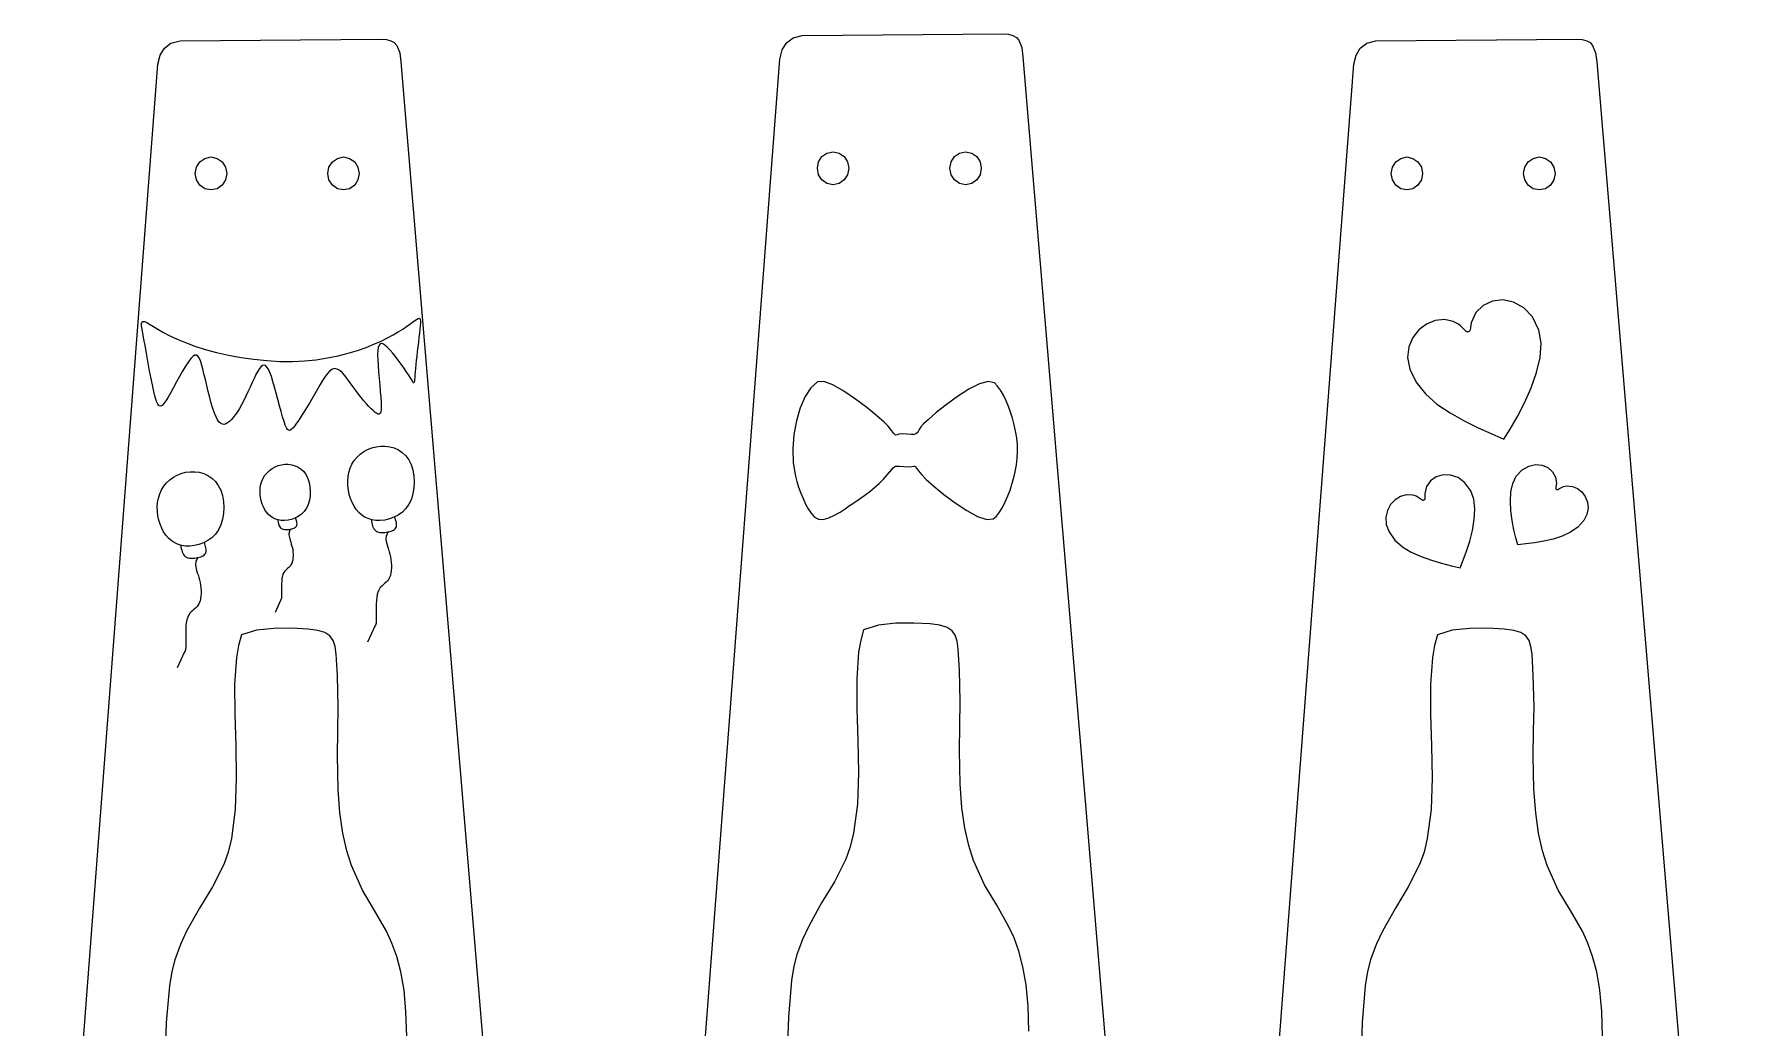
# Model space of a CAD drawing. Extents: x -1652 to 1470, y -458 to 1785.
# Drawn here: x -655.2 to -346.4, y 180.3 to 360.8 of the extents above; entities that cross this region are included whole.
import ezdxf

# ---------------------------------------------------------------- set-up
doc = ezdxf.new("R2010")
doc.units = 0
doc.layers.add('LAYER_1', color=7, linetype='CONTINUOUS')

msp = doc.modelspace()

# ---------------------------------------------------------------- linework, layer by layer
at = {"layer": 'LAYER_1', "color": 114}
for points in [[(-628.6792, 359.5224), (-592.1542, 359.8224), (-591.1542, 359.7724), (-590.3542, 359.5474), (-589.7292, 359.1974), (-589.2792, 358.6974), (-588.7292, 357.3724), (-588.5292, 355.6974), (-563.7542, 59.7724), (-563.7542, -0.1776), (-655.2292, -0.1776), (-655.2292, 59.7724), (-632.7042, 355.2724), (-632.2792, 356.9474), (-631.5042, 358.2224), (-630.3292, 359.0974), (-628.6792, 359.5224)], [(-515.5954, 360.4716), (-479.0704, 360.7716), (-478.0704, 360.7216), (-477.2704, 360.4966), (-476.6454, 360.1466), (-476.1954, 359.6466), (-475.6454, 358.3216), (-475.4454, 356.6466), (-450.6704, 60.7216), (-450.6704, 0.7716), (-542.1454, 0.7716), (-542.1454, 60.7216), (-519.6204, 356.2216), (-519.1954, 357.8966), (-518.4204, 359.1716), (-517.2454, 360.0466), (-515.5954, 360.4716)], [(-411.2933, 359.5224), (-374.7683, 359.8224), (-373.7683, 359.7724), (-372.9683, 359.5474), (-372.3433, 359.1974), (-371.8933, 358.6974), (-371.3433, 357.3724), (-371.1433, 355.6974), (-346.3683, 59.7724), (-346.3683, -0.1776), (-437.8433, -0.1776), (-437.8433, 59.7724), (-415.3183, 355.2724), (-414.8933, 356.9474), (-414.1183, 358.2224), (-412.9433, 359.0974), (-411.2933, 359.5224)], [(-623.0542, 338.4224), (-621.9292, 338.1724), (-621.0292, 337.5474), (-620.4042, 336.5724), (-620.1792, 335.4224), (-620.4042, 334.2474), (-621.0292, 333.2974), (-621.9292, 332.6474), (-623.0542, 332.4224), (-624.1542, 332.6474), (-625.0792, 333.2974), (-625.6792, 334.2474), (-625.9042, 335.4224), (-625.6792, 336.5724), (-625.0792, 337.5474), (-624.1542, 338.1724), (-623.0542, 338.4224)], [(-598.9542, 338.4224), (-597.8542, 338.1724), (-596.9292, 337.5474), (-596.3292, 336.5724), (-596.1042, 335.4224), (-596.3292, 334.2474), (-596.9292, 333.2974), (-597.8542, 332.6474), (-598.9542, 332.4224), (-600.0792, 332.6474), (-600.9792, 333.2974), (-601.6042, 334.2474), (-601.8292, 335.4224), (-601.6042, 336.5724), (-600.9792, 337.5474), (-600.0792, 338.1724), (-598.9542, 338.4224)], [(-509.9704, 339.3716), (-508.8454, 339.1216), (-507.9454, 338.4966), (-507.3204, 337.5216), (-507.0954, 336.3716), (-507.3204, 335.1966), (-507.9454, 334.2466), (-508.8454, 333.5966), (-509.9704, 333.3716), (-511.0704, 333.5966), (-511.9954, 334.2466), (-512.5954, 335.1966), (-512.8204, 336.3716), (-512.5954, 337.5216), (-511.9954, 338.4966), (-511.0704, 339.1216), (-509.9704, 339.3716)], [(-485.8704, 339.3716), (-484.7704, 339.1216), (-483.8454, 338.4966), (-483.2454, 337.5216), (-483.0204, 336.3716), (-483.2454, 335.1966), (-483.8454, 334.2466), (-484.7704, 333.5966), (-485.8704, 333.3716), (-486.9954, 333.5966), (-487.8954, 334.2466), (-488.5204, 335.1966), (-488.7454, 336.3716), (-488.5204, 337.5216), (-487.8954, 338.4966), (-486.9954, 339.1216), (-485.8704, 339.3716)], [(-405.6683, 338.4224), (-404.5433, 338.1724), (-403.6433, 337.5474), (-403.0183, 336.5724), (-402.7933, 335.4224), (-403.0183, 334.2474), (-403.6433, 333.2974), (-404.5433, 332.6474), (-405.6683, 332.4224), (-406.7683, 332.6474), (-407.6933, 333.2974), (-408.2933, 334.2474), (-408.5183, 335.4224), (-408.2933, 336.5724), (-407.6933, 337.5474), (-406.7683, 338.1724), (-405.6683, 338.4224)], [(-381.5683, 338.4224), (-380.4683, 338.1724), (-379.5433, 337.5474), (-378.9433, 336.5724), (-378.7183, 335.4224), (-378.9433, 334.2474), (-379.5433, 333.2974), (-380.4683, 332.6474), (-381.5683, 332.4224), (-382.6933, 332.6474), (-383.5933, 333.2974), (-384.2183, 334.2474), (-384.4433, 335.4224), (-384.2183, 336.5724), (-383.5933, 337.5474), (-382.6933, 338.1724), (-381.5683, 338.4224)], [(-405.1338, 299.8773), (-403.9796, 297.4844), (-402.2861, 295.3736), (-400.1819, 293.5176), (-397.7957, 291.8893), (-395.2561, 290.4614), (-392.6918, 289.2067), (-390.2313, 288.0981), (-388.0032, 287.1083), (-386.8569, 288.9791), (-385.5694, 291.228), (-384.2618, 293.7532), (-383.0548, 296.4527), (-382.0695, 299.2248), (-381.4267, 301.9675), (-381.2474, 304.5791), (-381.6524, 306.9576), (-382.8224, 309.3416), (-384.4113, 311.0281), (-386.2621, 312.0491), (-388.2177, 312.4371), (-390.1209, 312.2243), (-391.8146, 311.4429), (-393.1418, 310.1252), (-393.9453, 308.3036), (-394.0838, 307.4313), (-394.1415, 306.9605), (-394.1929, 306.8547), (-394.2609, 306.7689), (-394.3426, 306.7035), (-394.4353, 306.6588), (-394.5362, 306.6349), (-394.6425, 306.6322), (-394.7515, 306.651), (-394.8604, 306.6915), (-395.1171, 306.9405), (-395.593, 307.4378), (-395.9156, 307.7297), (-396.2958, 308.0235), (-396.7347, 308.2995), (-397.2331, 308.5375), (-398.847, 308.8836), (-400.4945, 308.7058), (-402.0692, 308.0618), (-403.465, 307.0097), (-404.5756, 305.6072), (-405.2948, 303.9124), (-405.5163, 301.9831), (-405.1338, 299.8773)], [(-373.4961, 272.3215), (-374.5656, 271.1439), (-375.8968, 270.22), (-377.4204, 269.5122), (-379.0672, 268.983), (-380.768, 268.595), (-382.4536, 268.3107), (-384.0547, 268.0926), (-385.5022, 267.9032), (-385.8423, 269.1722), (-386.199, 270.6822), (-386.5204, 272.3543), (-386.7544, 274.1094), (-386.8487, 275.8684), (-386.7514, 277.5524), (-386.4103, 279.0822), (-385.7734, 280.3789), (-384.6963, 281.5487), (-383.4974, 282.2467), (-382.2612, 282.5182), (-381.0725, 282.4085), (-380.016, 281.9627), (-379.1765, 281.2261), (-378.6385, 280.244), (-378.4869, 279.0615), (-378.5557, 278.5372), (-378.6027, 278.257), (-378.5912, 278.1875), (-378.5667, 278.1268), (-378.5309, 278.0753), (-378.4853, 278.0339), (-378.4314, 278.003), (-378.3709, 277.9834), (-378.3051, 277.9756), (-378.2357, 277.9804), (-378.046, 278.0797), (-377.6882, 278.2843), (-377.4534, 278.397), (-377.1851, 278.5011), (-376.8862, 278.5849), (-376.5596, 278.6368), (-375.5742, 278.5611), (-374.6585, 278.1789), (-373.8639, 277.5414), (-373.2415, 276.7), (-372.8423, 275.706), (-372.7176, 274.6107), (-372.9185, 273.4655), (-373.4961, 272.3215)], [(-408.9028, 270.2685), (-407.8514, 268.8046), (-406.4728, 267.5924), (-404.8495, 266.5984), (-403.0645, 265.7896), (-401.2004, 265.1327), (-399.34, 264.5944), (-397.5661, 264.1416), (-395.9614, 263.741), (-395.4144, 265.1253), (-394.8173, 266.7787), (-394.2391, 268.6191), (-393.7485, 270.5643), (-393.4146, 272.5319), (-393.3061, 274.4399), (-393.4919, 276.206), (-394.0409, 277.7479), (-395.1017, 279.204), (-396.3608, 280.1449), (-397.7171, 280.6106), (-399.0692, 280.641), (-400.316, 280.276), (-401.3564, 279.5556), (-402.089, 278.5199), (-402.4127, 277.2086), (-402.4032, 276.6095), (-402.3866, 276.2881), (-402.4086, 276.2114), (-402.4439, 276.1461), (-402.4909, 276.0928), (-402.5476, 276.0521), (-402.6122, 276.0243), (-402.683, 276.0101), (-402.758, 276.0099), (-402.8355, 276.0242), (-403.0362, 276.1605), (-403.4124, 276.4372), (-403.6621, 276.5945), (-403.9506, 276.7463), (-404.2761, 276.8794), (-404.637, 276.9801), (-405.756, 277.0225), (-406.836, 276.7108), (-407.8129, 276.0962), (-408.6225, 275.2298), (-409.2005, 274.1626), (-409.4827, 272.946), (-409.4048, 271.6309), (-408.9028, 270.2685)]]:
    msp.add_lwpolyline(points, close=True, dxfattribs=at)
at = {"layer": 'LAYER_1', "color": 250}
for points in [[(-585.6533, 302.2329), (-585.7366, 301.439), (-585.8088, 300.6943), (-585.8714, 300.006), (-585.9255, 299.3813), (-585.9727, 298.8275), (-586.0141, 298.3518), (-586.0513, 297.9614), (-586.0854, 297.6636), (-586.1193, 297.4643), (-586.1618, 297.3645), (-586.223, 297.3638), (-586.3132, 297.4621), (-586.621, 297.9541), (-587.1668, 298.8382), (-587.5499, 299.4219), (-587.9956, 300.0748), (-588.487, 300.7688), (-589.0067, 301.4757), (-589.5377, 302.1673), (-590.0629, 302.8153), (-590.5649, 303.3917), (-591.0268, 303.8682), (-591.4343, 304.2201), (-591.7852, 304.4367), (-592.0805, 304.5109), (-592.3211, 304.4355), (-592.5076, 304.2033), (-592.6412, 303.8071), (-592.7225, 303.2397), (-592.7525, 302.4939), (-592.7337, 301.5715), (-592.6757, 300.51), (-592.5897, 299.3559), (-592.487, 298.1554), (-592.3789, 296.9551), (-592.2765, 295.8014), (-592.1911, 294.7408), (-592.1341, 293.8195), (-592.1149, 293.0742), (-592.1366, 292.502), (-592.2003, 292.09), (-592.3074, 291.8254), (-592.4591, 291.6954), (-592.6566, 291.6872), (-592.9013, 291.788), (-593.1943, 291.9849), (-593.5357, 292.2661), (-593.9199, 292.6239), (-594.3401, 293.0515), (-594.7896, 293.542), (-595.2615, 294.0887), (-595.7491, 294.6848), (-596.2454, 295.3235), (-596.7438, 295.9981), (-597.2385, 296.6979), (-597.728, 297.3975), (-598.2122, 298.0674), (-598.6908, 298.6784), (-599.1634, 299.2011), (-599.6298, 299.6063), (-600.0897, 299.8646), (-600.5428, 299.9467), (-600.9894, 299.8323), (-601.4319, 299.5372), (-601.8733, 299.0865), (-602.3166, 298.5051), (-602.7647, 297.8179), (-603.2206, 297.0498), (-603.6874, 296.2258), (-604.168, 295.3708), (-604.6634, 294.508), (-605.1669, 293.6538), (-605.6697, 292.8228), (-606.1632, 292.0295), (-606.6387, 291.2886), (-607.0873, 290.6147), (-607.5005, 290.0223), (-607.8695, 289.5262), (-608.1886, 289.14), (-608.4648, 288.8741), (-608.7079, 288.738), (-608.9278, 288.7413), (-609.1345, 288.8933), (-609.3379, 289.2037), (-609.5479, 289.682), (-609.7744, 290.3376), (-610.0249, 291.1711), (-610.2966, 292.1471), (-610.5843, 293.2213), (-610.8828, 294.3494), (-611.1867, 295.4869), (-611.491, 296.5897), (-611.7902, 297.6133), (-612.0793, 298.5134), (-612.3546, 299.2536), (-612.6189, 299.8289), (-612.877, 300.2423), (-613.1332, 300.4969), (-613.3922, 300.5956), (-613.6585, 300.5415), (-613.9366, 300.3375), (-614.2312, 299.9866), (-614.5455, 299.4955), (-614.8781, 298.8856), (-615.2262, 298.1821), (-615.5872, 297.4101), (-615.9584, 296.5946), (-616.3371, 295.7608), (-616.7207, 294.9339), (-617.1064, 294.1389), (-617.4917, 293.3973), (-617.8749, 292.716), (-618.2543, 292.0981), (-618.6284, 291.5469), (-618.9957, 291.0656), (-619.3545, 290.6574), (-619.7032, 290.3255), (-620.0403, 290.073), (-620.3647, 289.9043), (-620.6778, 289.828), (-620.9813, 289.8537), (-621.2772, 289.9914), (-621.5673, 290.2505), (-621.8535, 290.641), (-622.1377, 291.1724), (-622.4216, 291.8545), (-622.7065, 292.6893), (-622.9907, 293.6477), (-623.2721, 294.6931), (-623.5483, 295.7888), (-623.8171, 296.8981), (-624.0762, 297.9842), (-624.3234, 299.0104), (-624.5564, 299.94), (-624.775, 300.7408), (-624.9874, 301.3985), (-625.204, 301.9033), (-625.4352, 302.2454), (-625.6913, 302.4151), (-625.9825, 302.4025), (-626.3194, 302.1979), (-626.7121, 301.7914), (-627.1666, 301.1825), (-627.6712, 300.4072), (-628.2096, 299.5107), (-628.7658, 298.5382), (-629.3235, 297.535), (-629.8666, 296.5463), (-630.3788, 295.6172), (-630.8441, 294.7931), (-631.2505, 294.1139), (-631.6039, 293.5991), (-631.9143, 293.2629), (-632.1919, 293.1197), (-632.4468, 293.1837), (-632.689, 293.4691), (-632.9287, 293.9903), (-633.176, 294.7614), (-633.4383, 295.7845), (-633.7122, 297.0122), (-633.9915, 298.3849), (-634.27, 299.843), (-634.5418, 301.3268), (-634.8005, 302.7767), (-635.0401, 304.1331), (-635.2545, 305.3363), (-635.4363, 306.3385), (-635.5737, 307.1388), (-635.6537, 307.7483), (-635.6634, 308.1779), (-635.5898, 308.4386), (-635.4199, 308.5413), (-635.1407, 308.497), (-634.7393, 308.3166), (-634.2035, 308.0126), (-633.5245, 307.6034), (-632.6946, 307.1087), (-631.7059, 306.5485), (-630.5504, 305.9426), (-629.2205, 305.3108), (-627.7081, 304.6728), (-626.0055, 304.0487), (-624.1119, 303.4568), (-622.0552, 302.9105), (-619.8707, 302.4216), (-617.5933, 302.0021), (-615.2582, 301.6639), (-612.9004, 301.4189), (-610.5552, 301.279), (-608.2575, 301.2562), (-606.0379, 301.3578), (-603.9081, 301.5728), (-601.8756, 301.8858), (-599.9474, 302.2811), (-598.1308, 302.7433), (-596.4331, 303.2568), (-594.8615, 303.8062), (-593.4232, 304.3758), (-592.1232, 304.9513), (-590.9572, 305.5228), (-589.9187, 306.0816), (-589.0013, 306.6189), (-588.1985, 307.1261), (-587.5036, 307.5943), (-586.9102, 308.015), (-586.4118, 308.3793), (-586.0017, 308.6786), (-585.6728, 308.9044), (-585.4177, 309.0484), (-585.229, 309.1022), (-585.0994, 309.0574), (-585.0217, 308.9056), (-584.9883, 308.6385), (-584.9921, 308.2477), (-585.0259, 307.7298), (-585.0842, 307.1015), (-585.1618, 306.3846), (-585.2533, 305.6009), (-585.3534, 304.7721), (-585.457, 303.92), (-585.5587, 303.0663), (-585.6533, 302.2329)], [(-593.0886, 272.3638), (-593.8263, 272.4787), (-594.5052, 272.6874), (-595.1263, 272.9845), (-595.6904, 273.3648), (-596.1982, 273.8228), (-596.6506, 274.3532), (-597.0485, 274.9505), (-597.3926, 275.6094), (-597.6827, 276.3233), (-597.9143, 277.0811), (-598.0818, 277.8703), (-598.1797, 278.6785), (-598.2023, 279.4933), (-598.1441, 280.3024), (-597.9995, 281.0932), (-597.7629, 281.8535), (-597.431, 282.5716), (-597.0097, 283.2393), (-596.5069, 283.8491), (-595.9307, 284.3935), (-595.2892, 284.8652), (-594.5904, 285.2567), (-593.8425, 285.5606), (-593.0534, 285.7694), (-592.2329, 285.8761), (-591.3978, 285.8758), (-590.5664, 285.7638), (-589.7571, 285.5357), (-588.9883, 285.1868), (-588.2785, 284.7127), (-587.6459, 284.1088), (-587.1091, 283.3705), (-586.6836, 282.4996), (-586.374, 281.5233), (-586.1823, 280.4751), (-586.1103, 279.3885), (-586.1598, 278.2969), (-586.3327, 277.2338), (-586.6309, 276.2328), (-587.0562, 275.3272), (-587.6062, 274.5444), (-588.2617, 273.8869), (-588.999, 273.3509), (-589.7946, 272.9327), (-590.6249, 272.6286), (-591.4664, 272.4349), (-592.2955, 272.3479), (-593.0886, 272.3638)], [(-627.6961, 267.7071), (-628.4338, 267.822), (-629.1127, 268.0307), (-629.7338, 268.3278), (-630.2979, 268.7081), (-630.8057, 269.1661), (-631.2581, 269.6965), (-631.656, 270.2938), (-632.0001, 270.9527), (-632.2902, 271.6666), (-632.5218, 272.4244), (-632.6893, 273.2136), (-632.7872, 274.0218), (-632.8098, 274.8366), (-632.7516, 275.6457), (-632.607, 276.4365), (-632.3704, 277.1968), (-632.0385, 277.9149), (-631.6172, 278.5826), (-631.1144, 279.1924), (-630.5382, 279.7368), (-629.8967, 280.2085), (-629.1979, 280.6), (-628.45, 280.9039), (-627.6609, 281.1127), (-626.8404, 281.2194), (-626.0053, 281.2191), (-625.1739, 281.1071), (-624.3646, 280.879), (-623.5958, 280.5301), (-622.886, 280.056), (-622.2534, 279.4521), (-621.7166, 278.7138), (-621.2911, 277.8429), (-620.9815, 276.8666), (-620.7898, 275.8184), (-620.7178, 274.7318), (-620.7673, 273.6402), (-620.9402, 272.5771), (-621.2384, 271.5761), (-621.6637, 270.6705), (-622.2137, 269.8877), (-622.8692, 269.2302), (-623.6065, 268.6942), (-624.4021, 268.276), (-625.2324, 267.9719), (-626.0739, 267.7782), (-626.903, 267.6912), (-627.6961, 267.7071)], [(-610.2724, 272.3558), (-610.8297, 272.4426), (-611.3427, 272.6002), (-611.8119, 272.8247), (-612.238, 273.112), (-612.6217, 273.458), (-612.9635, 273.8587), (-613.264, 274.31), (-613.524, 274.8078), (-613.7432, 275.3472), (-613.9181, 275.9196), (-614.0447, 276.5158), (-614.1186, 277.1264), (-614.1357, 277.742), (-614.0918, 278.3532), (-613.9825, 278.9507), (-613.8038, 279.5251), (-613.5531, 280.0676), (-613.2347, 280.572), (-612.8549, 281.0327), (-612.4196, 281.444), (-611.9349, 281.8004), (-611.407, 282.0962), (-610.842, 282.3258), (-610.2458, 282.4835), (-609.626, 282.5641), (-608.995, 282.5639), (-608.3669, 282.4793), (-607.7555, 282.3069), (-607.1747, 282.0433), (-606.6385, 281.6851), (-606.1606, 281.2289), (-605.755, 280.6711), (-605.4335, 280.0132), (-605.1997, 279.2756), (-605.0548, 278.4837), (-605.0004, 277.6628), (-605.0378, 276.8381), (-605.1685, 276.035), (-605.3938, 275.2787), (-605.7151, 274.5946), (-606.1306, 274.0032), (-606.6258, 273.5064), (-607.1828, 273.1015), (-607.7838, 272.7855), (-608.4111, 272.5558), (-609.0468, 272.4095), (-609.6732, 272.3438), (-610.2724, 272.3558)]]:
    msp.add_lwpolyline(points, close=True, dxfattribs=at)
at = {"layer": 'LAYER_1'}
msp.add_lwpolyline([(-512.7832, 297.5672), (-513.9982, 296.4795), (-515.0628, 294.8606), (-515.9507, 292.8256), (-516.6353, 290.4896), (-517.0903, 287.9678), (-517.2893, 285.3752), (-517.2059, 282.827), (-516.8136, 280.4384), (-516.5436, 279.4241), (-516.2211, 278.3827), (-515.849, 277.3396), (-515.4304, 276.3199), (-514.968, 275.3491), (-514.4649, 274.4524), (-513.924, 273.6551), (-513.3483, 272.9826), (-512.6364, 272.5852), (-511.7517, 272.5633), (-510.7576, 272.8303), (-509.7176, 273.2997), (-508.6951, 273.8848), (-507.7535, 274.4989), (-506.9563, 275.0557), (-506.3668, 275.4683), (-505.24, 276.2322), (-504.216, 276.9505), (-503.278, 277.6469), (-502.4092, 278.3448), (-501.5928, 279.0678), (-500.8121, 279.8395), (-500.0501, 280.6834), (-499.2902, 281.6231), (-499.0467, 281.9083), (-498.8278, 282.0957), (-498.6174, 282.2026), (-498.3996, 282.2465), (-497.8777, 282.2143), (-497.1342, 282.138), (-496.2202, 282.1235), (-495.6449, 282.172), (-495.3106, 282.2271), (-495.1201, 282.2325), (-494.9759, 282.1318), (-494.7805, 281.8687), (-494.4365, 281.3868), (-493.8465, 280.6298), (-493.0431, 279.8111), (-491.6436, 278.5699), (-489.8288, 277.0922), (-487.7793, 275.5639), (-485.6757, 274.1712), (-483.6988, 273.0999), (-482.0291, 272.5362), (-480.8474, 272.666), (-480.2842, 273.144), (-479.7282, 273.8511), (-479.1906, 274.7333), (-478.6825, 275.7372), (-478.215, 276.8089), (-477.7992, 277.8948), (-477.4463, 278.9411), (-477.1673, 279.8942), (-476.8544, 281.1898), (-476.6251, 282.4446), (-476.4806, 283.6741), (-476.4224, 284.8935), (-476.4516, 286.1183), (-476.5697, 287.3639), (-476.7779, 288.6455), (-477.0775, 289.9786), (-477.352, 290.9716), (-477.6879, 292.0194), (-478.0789, 293.0847), (-478.5185, 294.13), (-479.0002, 295.1179), (-479.5178, 296.0109), (-480.0648, 296.7715), (-480.6348, 297.3625), (-481.7456, 297.6272), (-483.3525, 297.1765), (-485.2788, 296.1972), (-487.3475, 294.8762), (-489.382, 293.4004), (-491.2053, 291.9567), (-492.6408, 290.7321), (-493.5116, 289.9133), (-493.9843, 289.3602), (-494.2914, 288.9073), (-494.5024, 288.5503), (-494.6866, 288.2848), (-494.9132, 288.1065), (-495.2518, 288.0109), (-495.7715, 287.9938), (-496.5417, 288.0507), (-497.439, 288.0878), (-498.0051, 288.0253), (-498.3379, 287.9333), (-498.5353, 287.8819), (-498.6951, 287.9412), (-498.9153, 288.1814), (-499.2939, 288.6725), (-499.9286, 289.4847), (-500.6505, 290.2035), (-502.0189, 291.3959), (-503.837, 292.8667), (-505.9079, 294.4207), (-508.0348, 295.8629), (-510.0209, 296.9981), (-511.6693, 297.6313), (-512.7832, 297.5672)], close=True, dxfattribs=at)
at = {"layer": 'LAYER_1', "color": 250}
for points in [[(-610.9249, 272.4657), (-610.837, 272.0035), (-610.7206, 271.5719), (-610.6427, 271.3769), (-610.5471, 271.2011), (-610.43, 271.048), (-610.288, 270.9216), (-610.1189, 270.8246), (-609.9265, 270.7553), (-609.7162, 270.711), (-609.4932, 270.6891), (-609.2628, 270.6867), (-609.0303, 270.7012), (-608.801, 270.7299), (-608.5801, 270.77), (-608.3724, 270.8194), (-608.1802, 270.8783), (-608.0053, 270.9471), (-607.8496, 271.0266), (-607.7148, 271.1173), (-607.6028, 271.2198), (-607.5152, 271.3349), (-607.4539, 271.4631), (-607.4198, 271.6046), (-607.4103, 271.7582), (-607.4219, 271.9221), (-607.451, 272.0945), (-607.548, 272.4584), (-607.673, 272.836)], [(-593.9523, 272.5093), (-593.8965, 272.2009), (-593.8359, 271.8976), (-593.7659, 271.6043), (-593.6818, 271.3262), (-593.5788, 271.0682), (-593.4522, 270.8354), (-593.2972, 270.6328), (-593.1092, 270.4655), (-592.8853, 270.337), (-592.6307, 270.2453), (-592.3523, 270.1867), (-592.0572, 270.1576), (-591.7522, 270.1544), (-591.4444, 270.1737), (-591.1409, 270.2116), (-590.8485, 270.2648), (-590.5736, 270.3302), (-590.3192, 270.4081), (-590.0878, 270.4992), (-589.8816, 270.6044), (-589.7032, 270.7244), (-589.5548, 270.8602), (-589.4389, 271.0125), (-589.3578, 271.1822), (-589.3127, 271.3695), (-589.3001, 271.5728), (-589.3155, 271.7897), (-589.354, 272.018), (-589.4823, 272.4997), (-589.6478, 272.9995)], [(-608.5801, 270.77), (-608.7187, 270.5223), (-608.8297, 270.2472), (-608.8661, 270.091), (-608.8852, 269.9177), (-608.8836, 269.7239), (-608.8577, 269.5063), (-608.7324, 268.9934), (-608.5465, 268.39), (-608.4465, 268.0601), (-608.3502, 267.7144), (-608.2638, 267.3555), (-608.1936, 266.9854), (-608.145, 266.6073), (-608.1199, 266.2271), (-608.1191, 265.8512), (-608.1437, 265.4863), (-608.1944, 265.1388), (-608.2724, 264.8154), (-608.3784, 264.5226), (-608.5135, 264.267), (-608.677, 264.0517), (-608.8622, 263.866), (-609.0609, 263.6959), (-609.2647, 263.5274), (-609.4654, 263.3464), (-609.6547, 263.1389), (-609.8243, 262.8907), (-609.966, 262.5879), (-610.0736, 262.2217), (-610.1498, 261.8044), (-610.1995, 261.3537), (-610.2275, 260.8872), (-610.2386, 260.4226), (-610.2377, 259.9775), (-610.2296, 259.5696), (-610.2192, 259.2165), (-610.2069, 258.7037), (-610.2208, 258.372), (-610.2427, 258.2401), (-610.2773, 258.1127), (-610.3265, 257.9763), (-610.3924, 257.8173), (-611.3918, 255.6452)], [(-590.8485, 270.2648), (-590.9425, 270.1031), (-591.032, 269.9369), (-591.1123, 269.7616), (-591.1789, 269.5728), (-591.2271, 269.366), (-591.2524, 269.1366), (-591.2503, 268.8801), (-591.216, 268.592), (-591.1472, 268.2691), (-591.0501, 267.9131), (-590.933, 267.5272), (-590.8041, 267.1144), (-590.6717, 266.6777), (-590.5442, 266.2202), (-590.4299, 265.7451), (-590.337, 265.2553), (-590.2727, 264.7549), (-590.2394, 264.2515), (-590.2384, 263.754), (-590.2709, 263.2709), (-590.3381, 262.811), (-590.4412, 262.3829), (-590.5816, 261.9954), (-590.7604, 261.657), (-590.9768, 261.372), (-591.222, 261.1262), (-591.485, 260.9011), (-591.7547, 260.6781), (-592.0204, 260.4385), (-592.271, 260.1638), (-592.4955, 259.8353), (-592.683, 259.4345), (-592.8254, 258.9497), (-592.9263, 258.3974), (-592.9921, 257.8008), (-593.0291, 257.1834), (-593.0438, 256.5684), (-593.0426, 255.9792), (-593.0319, 255.4393), (-593.0181, 254.9719), (-593.0018, 254.2931), (-593.0203, 253.854), (-593.0493, 253.6794), (-593.095, 253.5109), (-593.1601, 253.3303), (-593.2474, 253.1198), (-594.5703, 250.2447)], [(-628.5598, 267.8526), (-628.504, 267.5442), (-628.4434, 267.2409), (-628.3734, 266.9476), (-628.2893, 266.6695), (-628.1863, 266.4115), (-628.0597, 266.1787), (-627.9047, 265.9761), (-627.7167, 265.8088), (-627.4928, 265.6803), (-627.2382, 265.5886), (-626.9598, 265.53), (-626.6647, 265.5009), (-626.3597, 265.4977), (-626.0519, 265.517), (-625.7484, 265.5549), (-625.456, 265.6081), (-625.1811, 265.6735), (-624.9267, 265.7514), (-624.6953, 265.8425), (-624.4891, 265.9477), (-624.3107, 266.0677), (-624.1623, 266.2035), (-624.0464, 266.3558), (-623.9653, 266.5255), (-623.9202, 266.7128), (-623.9076, 266.9161), (-623.923, 267.133), (-623.9615, 267.3613), (-624.0898, 267.843), (-624.2553, 268.3428)], [(-625.456, 265.6081), (-625.55, 265.4464), (-625.6395, 265.2802), (-625.7198, 265.1049), (-625.7864, 264.9161), (-625.8346, 264.7093), (-625.8599, 264.4799), (-625.8578, 264.2234), (-625.8235, 263.9353), (-625.7547, 263.6124), (-625.6576, 263.2564), (-625.5405, 262.8705), (-625.4116, 262.4577), (-625.2792, 262.021), (-625.1517, 261.5635), (-625.0374, 261.0884), (-624.9445, 260.5986), (-624.8802, 260.0982), (-624.8469, 259.5948), (-624.8459, 259.0973), (-624.8784, 258.6142), (-624.9456, 258.1543), (-625.0487, 257.7262), (-625.1891, 257.3387), (-625.3679, 257.0003), (-625.5843, 256.7153), (-625.8295, 256.4695), (-626.0925, 256.2444), (-626.3622, 256.0214), (-626.6279, 255.7818), (-626.8785, 255.5071), (-627.103, 255.1786), (-627.2905, 254.7778), (-627.4329, 254.293), (-627.5338, 253.7407), (-627.5996, 253.1441), (-627.6366, 252.5267), (-627.6513, 251.9117), (-627.6501, 251.3225), (-627.6394, 250.7826), (-627.6256, 250.3152), (-627.6093, 249.6364), (-627.6278, 249.1973), (-627.6568, 249.0227), (-627.7025, 248.8542), (-627.7676, 248.6736), (-627.8549, 248.4631), (-629.1778, 245.588)]]:
    msp.add_lwpolyline(points, dxfattribs=at)
at = {"layer": 'LAYER_1', "color": 114}
for points in [[(-474.3954, 179.5466), (-474.5204, 184.0716), (-474.8704, 187.9466), (-475.4454, 191.2466), (-476.1954, 194.0716), (-477.0704, 196.4966), (-478.0454, 198.6466), (-480.2204, 202.4216), (-482.4454, 206.1466), (-484.4454, 210.5716), (-485.2954, 213.2716), (-486.0204, 216.4466), (-486.5454, 220.1466), (-486.8704, 224.4966), (-486.9954, 230.5466), (-486.9204, 235.0466), (-486.8454, 239.4466), (-486.9954, 245.1216), (-487.1954, 248.9966), (-487.3954, 250.3966), (-487.7454, 251.4966), (-488.3454, 252.3216), (-489.2454, 252.9216), (-490.5454, 253.3216), (-492.2954, 253.5466), (-495.2954, 253.7216), (-498.5454, 253.6966), (-501.6954, 253.3466), (-504.4204, 252.4966), (-504.4204, 252.4966), (-504.9454, 250.5966), (-505.3204, 248.4216), (-505.6704, 243.5466), (-505.6454, 238.1216), (-505.4704, 232.3716), (-505.3704, 226.4966), (-505.5454, 220.7966), (-506.2454, 215.4966), (-506.8454, 213.0466), (-507.6454, 210.7966), (-509.7204, 206.6966), (-512.0454, 202.8716), (-514.3954, 198.6466), (-515.5204, 196.2216), (-516.5454, 193.4466), (-517.0954, 191.3466), (-517.5204, 188.7216), (-518.0954, 182.0716), (-518.3454, 174.0966)], [(-587.4792, 178.5974), (-587.6042, 183.1224), (-587.9542, 186.9974), (-588.5292, 190.2974), (-589.2792, 193.1224), (-590.1542, 195.5474), (-591.1292, 197.6974), (-593.3042, 201.4724), (-595.5292, 205.1974), (-597.5292, 209.6224), (-598.3792, 212.3224), (-599.1042, 215.4974), (-599.6292, 219.1974), (-599.9542, 223.5474), (-600.0792, 229.5974), (-600.0042, 234.0974), (-599.9292, 238.4974), (-600.0792, 244.1724), (-600.2792, 248.0474), (-600.4792, 249.4474), (-600.8292, 250.5474), (-601.4292, 251.3724), (-602.3292, 251.9724), (-603.6292, 252.3724), (-605.3792, 252.5974), (-608.3792, 252.7724), (-611.6292, 252.7474), (-614.7792, 252.3974), (-617.5042, 251.5474), (-617.5042, 251.5474), (-618.0292, 249.6474), (-618.4042, 247.4724), (-618.7542, 242.5974), (-618.7292, 237.1724), (-618.5542, 231.4224), (-618.4542, 225.5474), (-618.6292, 219.8474), (-619.3292, 214.5474), (-619.9292, 212.0974), (-620.7292, 209.8474), (-622.8042, 205.7474), (-625.1292, 201.9224), (-627.4792, 197.6974), (-628.6042, 195.2724), (-629.6292, 192.4974), (-630.1792, 190.3974), (-630.6042, 187.7724), (-631.1792, 181.1224), (-631.4292, 173.1474)], [(-370.0933, 178.5974), (-370.2183, 183.1224), (-370.5683, 186.9974), (-371.1433, 190.2974), (-371.8933, 193.1224), (-372.7683, 195.5474), (-373.7433, 197.6974), (-375.9183, 201.4724), (-378.1433, 205.1974), (-380.1433, 209.6224), (-380.9933, 212.3224), (-381.7183, 215.4974), (-382.2433, 219.1974), (-382.5683, 223.5474), (-382.6933, 229.5974), (-382.6183, 234.0974), (-382.5433, 238.4974), (-382.6933, 244.1724), (-382.8933, 248.0474), (-383.0933, 249.4474), (-383.4433, 250.5474), (-384.0433, 251.3724), (-384.9433, 251.9724), (-386.2433, 252.3724), (-387.9933, 252.5974), (-390.9933, 252.7724), (-394.2433, 252.7474), (-397.3933, 252.3974), (-400.1183, 251.5474), (-400.1183, 251.5474), (-400.6433, 249.6474), (-401.0183, 247.4724), (-401.3683, 242.5974), (-401.3433, 237.1724), (-401.1683, 231.4224), (-401.0683, 225.5474), (-401.2433, 219.8474), (-401.9433, 214.5474), (-402.5433, 212.0974), (-403.3433, 209.8474), (-405.4183, 205.7474), (-407.7433, 201.9224), (-410.0933, 197.6974), (-411.2183, 195.2724), (-412.2433, 192.4974), (-412.7933, 190.3974), (-413.2183, 187.7724), (-413.7933, 181.1224), (-414.0433, 173.1474)]]:
    msp.add_lwpolyline(points, dxfattribs=at)

doc.saveas('drawing.dxf')
